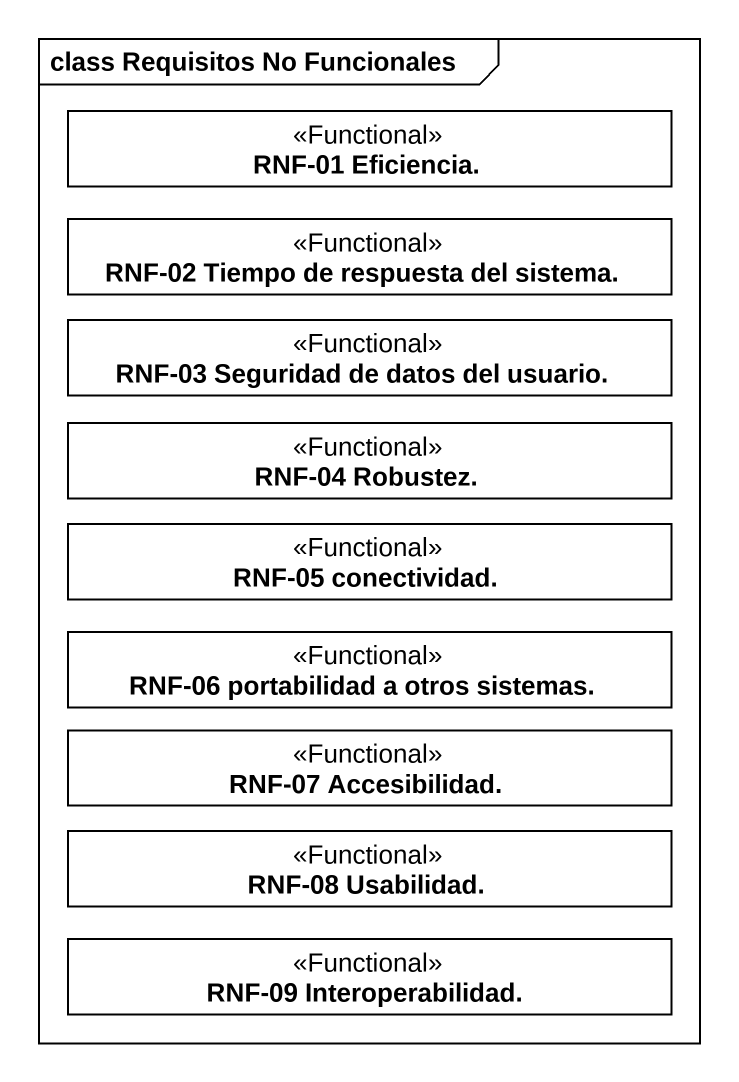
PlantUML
@startuml
mainframe class Requisitos No Funcionales
hide circle
hide empty members
class "RNF-01 Eficiencia." as RNF_01_Eficiencia <<Functional>>
class "RNF-02 Tiempo de respuesta del sistema." as RNF_02_Tiempo_de_respuesta <<Functional>>
class "RNF-03 Seguridad de datos del usuario." as RNF_03_Seguridad_de_datos <<Functional>>
class "RNF-04 Robustez." as RNF_04_Robustez <<Functional>>
class "RNF-05 conectividad." as RNF_05_conectividad <<Functional>>
class "RNF-06 portabilidad a otros sistemas." as RNF_06_portabilidad_a_otros <<Functional>>
class "RNF-07 Accesibilidad." as RNF_07_Accesibilidad <<Functional>>
class "RNF-08 Usabilidad." as RNF_08_Usabilidad <<Functional>>
class "RNF-09 Interoperabilidad." as RNF_09_Interoperabilidad <<Functional>>
@enduml
